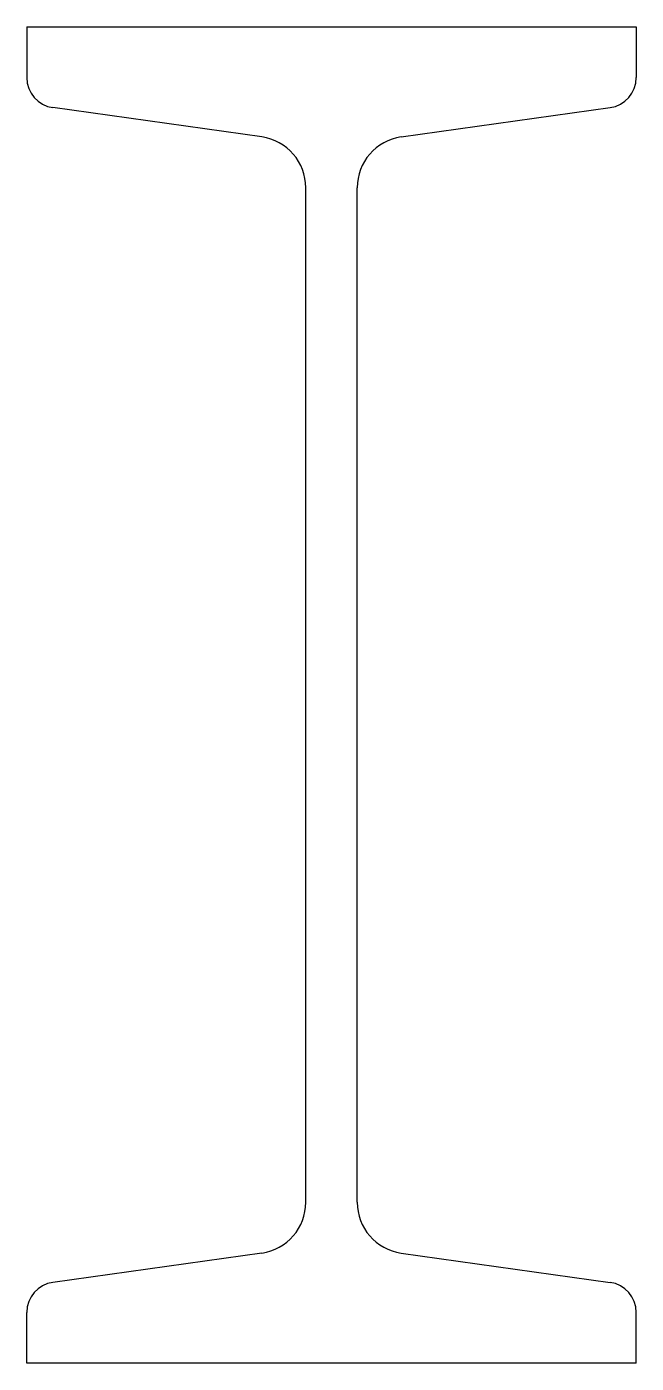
# Model space of a CAD drawing. Extents: x -41 to 41, y 0 to 180.
import ezdxf

# ---------------------------------------------------------------- set-up
doc = ezdxf.new("R2010")
doc.units = 0

msp = doc.modelspace()

# ---------------------------------------------------------------- linework, layer by layer
for p, q in [((-41, 180), (-41, 173.16)), ((-41, 180), (41, 180)), ((41, 180), (41, 173.16)), ((-9.39, 165.16), (-37.47, 169.1)), ((9.39, 165.16), (37.47, 169.1)), ((-3.45, 21.68), (-3.45, 158.32)), ((3.45, 21.68), (3.45, 158.32)), ((-9.39, 14.84), (-37.47, 10.9)), ((9.39, 14.84), (37.47, 10.9)), ((-41, 0), (-41, 6.84)), ((41, 0), (41, 6.84)), ((41, 0), (-41, 0))]:
    msp.add_line(p, q)
for centre, radius, start, end in [((-36.9, 173.16), 4.1, 180, 262), ((36.9, 173.16), 4.1, 278, 0), ((-10.35, 158.32), 6.9, 0, 82), ((10.35, 158.32), 6.9, 98, 180), ((-10.35, 21.68), 6.9, 278, 0), ((10.35, 21.68), 6.9, 180, 262), ((-36.9, 6.84), 4.1, 98, 180), ((36.9, 6.84), 4.1, 0, 82)]:
    msp.add_arc(centre, radius, start, end)

doc.saveas('drawing.dxf')
